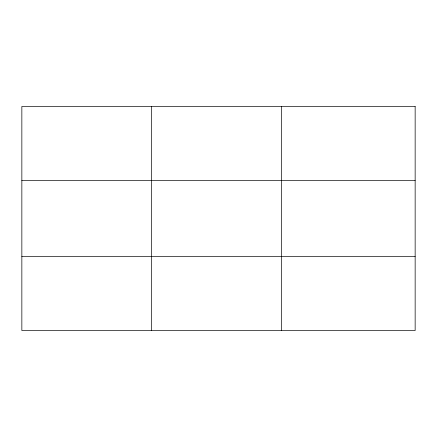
<?xml version="1.0" encoding="UTF-8"?>
<svg xmlns="http://www.w3.org/2000/svg" width="437" height="437" viewBox="0 0 437 437"><rect width="100%" height="100%" fill="white"/><g stroke="black" fill="none" stroke-linecap="round" stroke-linejoin="round"><path stroke-width="0.66" d="M151.639 106.47L151.639 330.53M281.428 106.47L281.428 330.53M21.85 180.41L415.15 180.41M21.85 256.59L415.15 256.59M415.15 106.47L415.15 330.53L21.85 330.53L21.85 106.47L415.15 106.47"/></g></svg>
